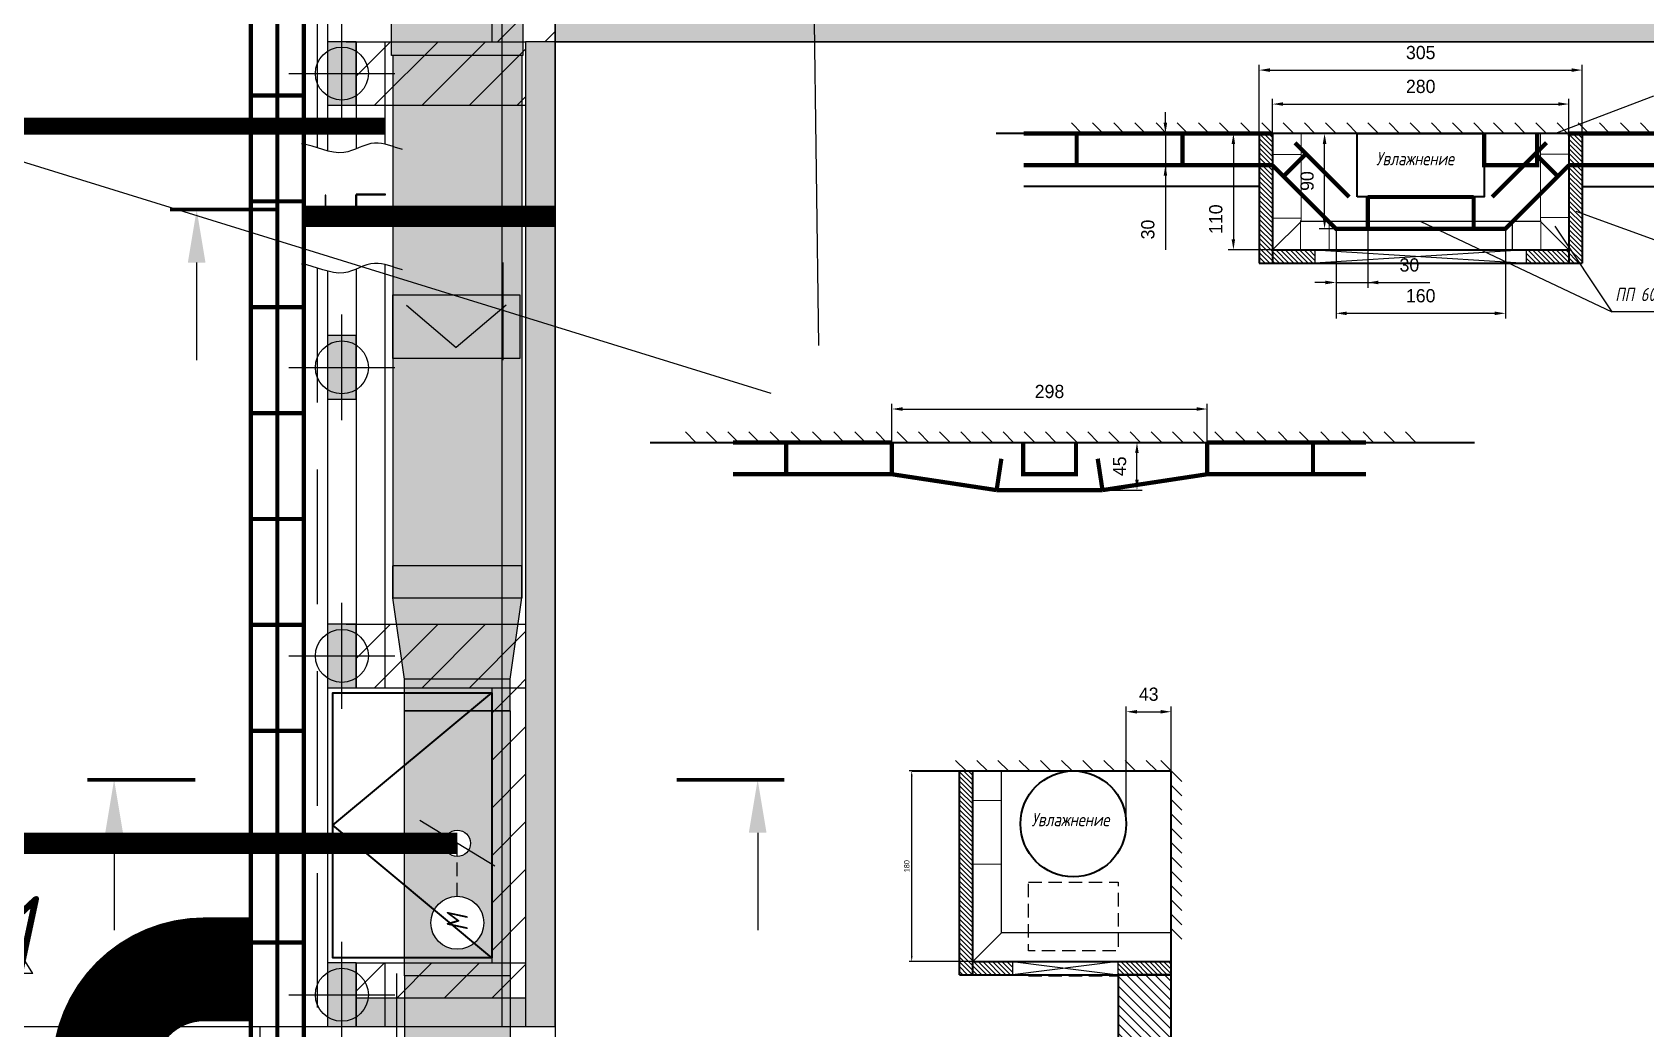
# Model space of a CAD drawing. Header units: millimetres. Extents: x -1962 to 15923, y 2405 to 25636.
# Drawn here: x 7407 to 8931, y 7588 to 8529 of the extents above; entities that cross this region are included whole.
import ezdxf
from ezdxf.enums import TextEntityAlignment as Align

# ---------------------------------------------------------------- set-up
doc = ezdxf.new("R2010")
doc.units = ezdxf.units.MM
doc.header["$PDMODE"] = 34
doc.header["$PDSIZE"] = 50
doc.linetypes.add('DASHED', pattern=[19.05, 12.7, -6.35])
for name, color, linetype in [('02 ЭОМ и СС', 7, 'Continuous'), ('023 ОВиК увлажнение', 253, 'Continuous'), ('024 ОВиК переток и вытяжка', 6, 'Continuous'), ('03 Потолочные конструкции', 5, 'Continuous'), ('05 Кабельные трассы', 7, 'Continuous'), ('10 Перегородки', 4, 'Continuous'), ('12 Разрезы', 7, 'Continuous')]:
    doc.layers.add(name, color=color, linetype=linetype)
doc.layers.add('04 Лючки', color=2, linetype='Continuous', lineweight=40)
doc.styles.get("Standard").update_dxf_attribs({"font": ''})
doc.styles.add('ГОСТ-ISOCPEUR', font='isocpeui.ttf', dxfattribs={"width": 0.8})
doc.styles.get('Standard').set_extended_font_data('Ubuntu')
doc.dimstyles.new('ISO-25', dxfattribs={"dimtxt": 2.5, "dimasz": 2.5, "dimexe": 1.25, "dimexo": 0.625, "dimtad": 1, "dimtxsty": 'Standard', "dimcen": 2.5, "dimadec": 0, "dimazin": 0, "dimtfac": 1, "dimtmove": 0, "dimatfit": 3, "dimfxl": 1, "dimarcsym": 0})

# ---------------------------------------------------------------- blocks, each defined once
blk = doc.blocks.new('поворот 122х60 горизонтальный')
at = {"color": 0}
for points in [[(31, 31), (-1, 31), (-1, 155), (31, 155)], [(-124, 0), (-124, 32), (0, 32), (0, 0)]]:
    blk.add_lwpolyline(points, close=True, dxfattribs=at)
for radius in [122, 10]:
    blk.add_arc((-1, 32), radius, 90, 180, dxfattribs=at)
blk = doc.blocks.new('переход d100 на 120х60')
at = {"color": 0}
for p, q in [((30, 50), (107, 61)), ((107, 61), (107, -61)), ((107, 61), (137, 61)), ((137, -61), (137, 61)), ((0, -50), (0, 50)), ((0, 50), (30, 50)), ((30, -50), (30, 50)), ((0, -50), (30, -50)), ((30, -50), (107, -61)), ((107, -61), (137, -61))]:
    blk.add_line(p, q, dxfattribs=at)
blk = doc.blocks.new('дроссель d100')
at = {"color": 0}
for p, q in [((0, 0), (0, 100)), ((0, 100), (250, 100)), ((250, 100), (250, 0)), ((103.4, 14.7), (146.6, 85.3)), ((250, 0), (0, 0))]:
    blk.add_line(p, q, dxfattribs=at)
at = {"color": 0, "linetype": 'DASHED'}
blk.add_line((75, 50), (125, 50), dxfattribs=at)
at = {"color": 0}
for centre, radius in [((50, 50), 25), ((125, 50), 12.5)]:
    blk.add_circle(centre, radius, dxfattribs=at)
at = {"color": 0, "style": 'ГОСТ-ISOCPEUR', "width": 0.8}
blk.add_text('M', height=20, dxfattribs=at).set_placement((50, 50), align=Align.MIDDLE_CENTER)
blk = doc.blocks.new('АП 500х200 разрез')
at = {"color": 0}
for p, q in [((-339.5, 200), (-214.5, 200)), ((-339.5, 200), (-277, 100)), ((-277, 100), (-214.5, 200)), ((-339.5, -50), (-214.5, -50)), ((-339.5, -50), (-277, -150)), ((-277, -150), (-214.5, -50))]:
    blk.add_line(p, q, dxfattribs=at)
at = {"color": 0, "flags": 128}
blk.add_lwpolyline([(-554, 0), (-554, 50), (0, 50), (0, 0)], close=True, dxfattribs=at)
blk = doc.blocks.new('*D31')
at = {"layer": '12 Разрезы', "color": 0, "lineweight": -2}
for p, q in [((8295.6, 7831.5), (8235.4, 7831.5)), ((8237.9, 7656.5), (8237.9, 7826.5)), ((8295.6, 7651.5), (8235.4, 7651.5))]:
    blk.add_line(p, q, dxfattribs=at)
at = {"layer": '12 Разрезы', "color": 0}
for points in [[(8238.8, 7826.5), (8237.1, 7826.5), (8237.9, 7831.5)], [(8237.1, 7656.5), (8238.8, 7656.5), (8237.9, 7651.5)]]:
    blk.add_solid(points, dxfattribs=at)
at = {"layer": '12 Разрезы', "color": 0, "insert": (8233.3, 7741.5), "char_height": 5, "attachment_point": 5, "rotation": 90}
blk.add_mtext('180', dxfattribs=at)
blk = doc.blocks.new('*D33')
at = {"layer": '12 Разрезы', "color": 0, "lineweight": -2}
for p, q in [((8578.7, 8433.6), (8536.8, 8433.6)), ((8541.8, 8423.6), (8541.8, 8333.6)), ((8578.7, 8323.6), (8536.8, 8323.6))]:
    blk.add_line(p, q, dxfattribs=at)
at = {"layer": '12 Разрезы', "color": 0}
for points in [[(8543.4, 8423.6), (8540.1, 8423.6), (8541.8, 8433.6)], [(8540.1, 8333.6), (8543.4, 8333.6), (8541.8, 8323.6)]]:
    blk.add_solid(points, dxfattribs=at)
at = {"layer": '12 Разрезы', "color": 0, "insert": (8525.2, 8352.6), "char_height": 12.5, "attachment_point": 5, "rotation": 90}
blk.add_mtext('110', dxfattribs=at)
blk = doc.blocks.new('*D34')
at = {"layer": '12 Разрезы', "color": 0, "lineweight": -2}
for p, q in [((8477.6, 8443.6), (8477.6, 8453.6)), ((8493.7, 8433.6), (8472.6, 8433.6)), ((8477.6, 8433.6), (8477.6, 8403.6)), ((8493.7, 8403.6), (8472.6, 8403.6)), ((8477.6, 8403.6), (8477.6, 8323.6)), ((8477.6, 8393.6), (8477.6, 8383.6))]:
    blk.add_line(p, q, dxfattribs=at)
at = {"layer": '12 Разрезы', "color": 0}
for points in [[(8475.9, 8443.6), (8479.2, 8443.6), (8477.6, 8433.6)], [(8479.2, 8393.6), (8475.9, 8393.6), (8477.6, 8403.6)]]:
    blk.add_solid(points, dxfattribs=at)
at = {"layer": '12 Разрезы', "color": 0, "insert": (8461, 8342.8), "char_height": 12.5, "attachment_point": 5, "rotation": 90}
blk.add_mtext('30', dxfattribs=at)
blk = doc.blocks.new('*D35')
at = {"layer": '12 Разрезы', "color": 0, "lineweight": -2}
for p, q in [((8566.2, 8433.6), (8566.2, 8498.4)), ((8576.2, 8493.4), (8861.2, 8493.4)), ((8871.2, 8433.6), (8871.2, 8498.4))]:
    blk.add_line(p, q, dxfattribs=at)
at = {"layer": '12 Разрезы', "color": 0}
for points in [[(8576.2, 8495.1), (8576.2, 8491.7), (8566.2, 8493.4)], [(8861.2, 8491.7), (8861.2, 8495.1), (8871.2, 8493.4)]]:
    blk.add_solid(points, dxfattribs=at)
at = {"layer": '12 Разрезы', "color": 0, "insert": (8718.7, 8509.9), "char_height": 12.5, "attachment_point": 5}
blk.add_mtext('305', dxfattribs=at)
blk = doc.blocks.new('*D36')
at = {"layer": '12 Разрезы', "color": 0, "lineweight": -2}
for p, q in [((8638.7, 8343.6), (8638.7, 8258.7)), ((8798.7, 8343.6), (8798.7, 8258.7)), ((8648.7, 8263.7), (8788.7, 8263.7))]:
    blk.add_line(p, q, dxfattribs=at)
at = {"layer": '12 Разрезы', "color": 0}
for points in [[(8648.7, 8265.3), (8648.7, 8262), (8638.7, 8263.7)], [(8788.7, 8262), (8788.7, 8265.3), (8798.7, 8263.7)]]:
    blk.add_solid(points, dxfattribs=at)
at = {"layer": '12 Разрезы', "color": 0, "insert": (8718.7, 8280.2), "char_height": 12.5, "attachment_point": 5}
blk.add_mtext('160', dxfattribs=at)
blk = doc.blocks.new('*D37')
at = {"layer": '12 Разрезы', "color": 0, "lineweight": -2}
for p, q in [((8638.7, 8433.6), (8622.9, 8433.6)), ((8627.9, 8353.6), (8627.9, 8423.6)), ((8638.7, 8343.6), (8622.9, 8343.6))]:
    blk.add_line(p, q, dxfattribs=at)
at = {"layer": '12 Разрезы', "color": 0}
for points in [[(8629.6, 8423.6), (8626.2, 8423.6), (8627.9, 8433.6)], [(8626.2, 8353.6), (8629.6, 8353.6), (8627.9, 8343.6)]]:
    blk.add_solid(points, dxfattribs=at)
at = {"layer": '12 Разрезы', "color": 0, "insert": (8611.4, 8388.6), "char_height": 12.5, "attachment_point": 5, "rotation": 90}
blk.add_mtext('90', dxfattribs=at)
blk = doc.blocks.new('*D38')
at = {"layer": '12 Разрезы', "color": 0, "lineweight": -2}
for p, q in [((8578.7, 8403.6), (8578.7, 8466.3)), ((8588.7, 8461.3), (8848.7, 8461.3)), ((8858.7, 8403.6), (8858.7, 8466.3))]:
    blk.add_line(p, q, dxfattribs=at)
at = {"layer": '12 Разрезы', "color": 0}
for points in [[(8588.7, 8463), (8588.7, 8459.7), (8578.7, 8461.3)], [(8848.7, 8459.7), (8848.7, 8463), (8858.7, 8461.3)]]:
    blk.add_solid(points, dxfattribs=at)
at = {"layer": '12 Разрезы', "color": 0, "insert": (8718.7, 8477.9), "char_height": 12.5, "attachment_point": 5}
blk.add_mtext('280', dxfattribs=at)
blk = doc.blocks.new('*D39')
at = {"layer": '12 Разрезы', "color": 0, "lineweight": -2}
for p, q in [((8638.7, 8343.6), (8638.7, 8287.8)), ((8668.7, 8343.6), (8668.7, 8287.8)), ((8628.7, 8292.8), (8618.7, 8292.8)), ((8638.7, 8292.8), (8668.7, 8292.8)), ((8668.7, 8292.8), (8727.2, 8292.8)), ((8678.7, 8292.8), (8688.7, 8292.8))]:
    blk.add_line(p, q, dxfattribs=at)
at = {"layer": '12 Разрезы', "color": 0}
for points in [[(8628.7, 8291.1), (8628.7, 8294.5), (8638.7, 8292.8)], [(8678.7, 8294.5), (8678.7, 8291.1), (8668.7, 8292.8)]]:
    blk.add_solid(points, dxfattribs=at)
at = {"layer": '12 Разрезы', "color": 0, "insert": (8708, 8309.3), "char_height": 12.5, "attachment_point": 5}
blk.add_mtext('30', dxfattribs=at)
blk = doc.blocks.new('*D48')
at = {"layer": '12 Разрезы', "color": 0, "lineweight": -2}
for p, q in [((8219.3, 8141.7), (8219.3, 8178.3)), ((8229.3, 8173.3), (8507, 8173.3)), ((8517, 8141.7), (8517, 8178.3))]:
    blk.add_line(p, q, dxfattribs=at)
at = {"layer": '12 Разрезы', "color": 0}
for points in [[(8229.3, 8175), (8229.3, 8171.6), (8219.3, 8173.3)], [(8507, 8171.6), (8507, 8175), (8517, 8173.3)]]:
    blk.add_solid(points, dxfattribs=at)
at = {"layer": '12 Разрезы', "color": 0, "insert": (8368.1, 8189.8), "char_height": 12.5, "attachment_point": 5}
blk.add_mtext('298', dxfattribs=at)
blk = doc.blocks.new('*D49')
at = {"layer": '12 Разрезы', "color": 0, "lineweight": -2}
for p, q in [((8368.1, 8141.7), (8455.7, 8141.7)), ((8450.7, 8106.7), (8450.7, 8131.7)), ((8368.1, 8096.7), (8455.7, 8096.7))]:
    blk.add_line(p, q, dxfattribs=at)
at = {"layer": '12 Разрезы', "color": 0}
for points in [[(8452.3, 8131.7), (8449, 8131.7), (8450.7, 8141.7)], [(8449, 8106.7), (8452.3, 8106.7), (8450.7, 8096.7)]]:
    blk.add_solid(points, dxfattribs=at)
at = {"layer": '12 Разрезы', "color": 0, "insert": (8434.3, 8119.2), "char_height": 12.5, "attachment_point": 5, "rotation": 90}
blk.add_mtext('45', dxfattribs=at)
blk = doc.blocks.new('*D66')
at = {"layer": '12 Разрезы', "color": 0, "lineweight": -2}
for p, q in [((8440.6, 7781.5), (8440.6, 7892.4)), ((8450.6, 7887.4), (8473.1, 7887.4)), ((8483.1, 7781.5), (8483.1, 7892.4))]:
    blk.add_line(p, q, dxfattribs=at)
at = {"layer": '12 Разрезы', "color": 0}
for points in [[(8450.6, 7889), (8450.6, 7885.7), (8440.6, 7887.4)], [(8473.1, 7885.7), (8473.1, 7889), (8483.1, 7887.4)]]:
    blk.add_solid(points, dxfattribs=at)
at = {"layer": '12 Разрезы', "color": 0, "insert": (8461.8, 7903.9), "char_height": 12.5, "attachment_point": 5}
blk.add_mtext('43', dxfattribs=at)

msp = doc.modelspace()

# ---------------------------------------------------------------- hatches: boundary and pattern name
at = {"layer": '023 ОВиК увлажнение', "lineweight": -2}
for points in [[(7870.734, 8507.115), (7870.734, 8538.115), (7869.734, 8538.115), (7869.734, 8539.115), (7859.734, 8539.115), (7747.734, 8539.115), (7746.734, 8539.115), (7746.734, 8507.115)], [(7869.734, 8025.115), (7869.734, 8507.115), (7747.734, 8507.115), (7747.734, 8025.115)], [(7858.734, 7888.115), (7858.734, 7918.115), (7758.734, 7918.115), (7758.734, 7888.115)]]:
    msp.add_hatch(color=256, dxfattribs=at).paths.add_polyline_path(points)
h = msp.add_hatch(color=256, dxfattribs=at)
h.paths.add_polyline_path([(7869.734, 7995.115), (7869.734, 8025.115), (7747.734, 8025.115), (7747.734, 7995.115)])
h.paths.add_polyline_path([(7858.734, 7918.115), (7869.734, 7995.115), (7747.734, 7995.115), (7758.734, 7918.115)])
h = msp.add_hatch(color=256, dxfattribs=at)
h.paths.add_polyline_path([(7858.734, 7638.115), (7858.734, 7888.115), (7758.734, 7888.115), (7758.734, 7638.115)])
h.paths.add_polyline_path([(7796.234, 7763.115, -0.13832485), (7798.077, 7769.647, -0.7569677), (7821.234, 7763.115, -0.13832485), (7819.392, 7756.584, -0.260938), (7808.734, 7750.615, -0.41421356)], flags=16)
h.paths.add_polyline_path([(7823.734, 7678.032), (7823.734, 7698.199), (7793.734, 7698.199), (7793.734, 7678.032)], flags=8)
h.paths.add_polyline_path([(7823.734, 7678.032), (7823.734, 7698.199), (7793.734, 7698.199), (7793.734, 7678.032)], flags=8)
h.paths.add_polyline_path([(7783.734, 7688.115, -0.41421356), (7808.734, 7713.115, -0.41421356), (7833.734, 7688.115, -1)], flags=16)
h = msp.add_hatch(color=256, dxfattribs=at)
h.paths.add_polyline_path([(7858.734, 7460.115), (7858.734, 7490.115), (7758.734, 7490.115), (7758.734, 7460.115)])
h.paths.add_polyline_path([(7858.734, 7490.115), (7858.734, 7638.115), (7758.734, 7638.115), (7758.734, 7490.115)])
at = {"layer": '03 Потолочные конструкции', "lineweight": -2}
h = msp.add_hatch(dxfattribs=at)
h.set_pattern_fill('ANSI31', color=256, scale=10, style=0)
h.paths.add_polyline_path([(7901.234, 8570.115), (7901.234, 8666.115), (7841.234, 8666.115), (7841.234, 8525.115), (7841.234, 8520.115), (7851.234, 8520.115), (7851.234, 8570.115)])
h.paths.add_polyline_path([(7901.234, 8666.115), (7901.234, 8693.115), (7841.234, 8693.115), (7841.234, 8675.115), (7841.234, 8666.115)])
h.paths.add_polyline_path([(7901.234, 8520.115), (7901.234, 8570.115), (7851.234, 8570.115), (7851.234, 8520.115), (7873.234, 8520.115)], flags=16)
for color, points in [(9, [(13028.734, 8520.115), (13028.734, 8548.115), (7901.234, 8548.115), (7901.234, 8520.115), (13026.234, 8520.115)]), (252, [(7686.234, 8460.115), (7713.234, 8460.115), (7713.234, 8520.115), (7686.234, 8520.115)]), (9, [(7901.234, 7590.115), (7901.234, 8520.115), (7873.234, 8520.115), (7873.234, 7590.115)]), (252, [(7686.234, 8182.615), (7713.234, 8182.615), (7713.234, 8242.615), (7686.234, 8242.615)]), (252, [(7686.234, 7910.115), (7713.234, 7910.115), (7713.234, 7970.115), (7686.234, 7970.115)]), (252, [(7686.234, 7590.115), (7713.234, 7590.115), (7713.234, 7650.115), (7686.234, 7650.115)])]:
    msp.add_hatch(color=color, dxfattribs=at).paths.add_polyline_path(points)
h = msp.add_hatch(dxfattribs=at)
h.set_pattern_fill('ANSI31', color=256, scale=10, style=0)
h.set_pattern_definition([(45, (-9e-13, 550), (-22.45064, 22.45064), [])])
h.paths.add_polyline_path([(7873.234, 8460.115), (7873.234, 8520.115), (7740.234, 8520.115), (7740.234, 8460.115)])
h.paths.add_polyline_path([(7740.234, 8460.115), (7740.234, 8520.115), (7713.234, 8520.115), (7713.234, 8460.115)])
h = msp.add_hatch(dxfattribs=at)
h.set_pattern_fill('ANSI31', color=256, scale=10, style=0)
h.paths.add_polyline_path([(7873.234, 7910.115), (7873.234, 7970.115), (7740.234, 7970.115), (7740.234, 7910.115)])
h.paths.add_polyline_path([(7740.234, 7910.115), (7740.234, 7970.115), (7713.234, 7970.115), (7713.234, 7910.115)])
h = msp.add_hatch(dxfattribs=at)
h.set_pattern_fill('ANSI31', color=256, scale=10, style=0)
h.paths.add_polyline_path([(7873.234, 7650.115), (7873.234, 7910.115), (7841.234, 7910.115), (7841.234, 7650.115)])
h = msp.add_hatch(dxfattribs=at)
h.set_pattern_fill('ANSI31', color=256, scale=10, style=0)
h.paths.add_polyline_path([(7873.234, 7617.115), (7873.234, 7650.115), (7740.234, 7650.115), (7740.234, 7617.115)])
h.paths.add_polyline_path([(7740.234, 7617.115), (7740.234, 7650.115), (7713.234, 7650.115), (7713.234, 7617.115)])
h = msp.add_hatch(color=9, dxfattribs=at)
h.paths.add_polyline_path([(7740.234, 7590.115), (7740.234, 7617.115), (7713.234, 7617.115), (7713.234, 7590.115)])
h.paths.add_polyline_path([(7751.234, 7590.115), (7751.234, 7617.115), (7740.234, 7617.115), (7740.234, 7590.115)])
h.paths.add_polyline_path([(7851.234, 7590.115), (7851.234, 7617.115), (7751.234, 7617.115), (7751.234, 7590.115)])
h.paths.add_polyline_path([(7873.234, 7590.115), (7873.234, 7617.115), (7851.234, 7617.115), (7851.234, 7590.115)])
at = {"layer": '12 Разрезы'}
h = msp.add_hatch(dxfattribs=at)
h.set_pattern_fill('ANSI31', color=252, angle=90, style=0)
h.paths.add_polyline_path([(8578.734, 8405.55), (8578.734, 8433.55), (8566.234, 8433.55), (8566.234, 8403.55), (8578.734, 8403.55)])
h.paths.add_polyline_path([(8578.734, 8323.55), (8578.734, 8403.55), (8566.234, 8403.55), (8566.234, 8311.05), (8578.734, 8311.05)])
h.paths.add_polyline_path([(8618.734, 8311.05), (8618.734, 8323.55), (8578.734, 8323.55), (8578.734, 8311.05)])
h.paths.add_polyline_path([(8858.734, 8311.05), (8858.734, 8323.55), (8818.734, 8323.55), (8818.734, 8311.05)])
h.paths.add_polyline_path([(8871.234, 8311.05), (8871.234, 8403.55), (8858.734, 8403.55), (8858.734, 8325.78), (8868.545, 8311.05)])
h.paths.add_polyline_path([(8871.234, 8403.55), (8871.234, 8433.55), (8858.734, 8433.55), (8858.734, 8405.55), (8858.734, 8403.55)])
h.paths.add_polyline_path([(8868.545, 8311.05), (8858.734, 8325.78), (8858.734, 8311.05)], flags=16)
h = msp.add_hatch(dxfattribs=at)
h.set_pattern_fill('ANSI31', color=252, angle=90, style=0)
h.set_pattern_definition([(135, (3.2493, 0), (-2.245064, -2.245064), [])])
h.paths.add_polyline_path([(8295.589, 7651.455), (8295.589, 7831.455), (8283.089, 7831.455), (8283.089, 7638.955), (8295.589, 7638.955)])
h.paths.add_polyline_path([(8333.089, 7638.955), (8333.089, 7651.455), (8295.589, 7651.455), (8295.589, 7638.955)])
h.paths.add_polyline_path([(8483.089, 7638.955), (8483.089, 7651.455), (8433.089, 7651.455), (8433.089, 7638.955)])
at = {"layer": '12 Разрезы', "lineweight": -2}
h = msp.add_hatch(dxfattribs=at)
h.set_pattern_fill('ANSI31', color=256, scale=2, angle=90, style=0)
h.set_pattern_definition([(135, (-269.7324, 5016.332), (-4.490128, -4.490128), [])])
edge = h.paths.add_edge_path()
edge.add_line((8483.089, 7533.285), (8483.089, 7638.955))
edge.add_line((8483.089, 7638.955), (8483.089, 7638.955))
edge.add_line((8483.089, 7638.955), (8433.089, 7638.955))
edge.add_line((8433.089, 7638.955), (8433.089, 7539.285))
edge.add_spline(control_points=[(8433.089, 7539.285), (8437.812, 7541.751), (8451.068, 7547.236), (8466.786, 7530.015), (8479.536, 7532.051), (8483.089, 7533.285)], knot_values=[14.45205463, 14.45205463, 14.45205463, 14.45205463, 29.60531731, 57.29009986, 68.23790694, 68.23790694, 68.23790694, 68.23790694], degree=3, periodic=0)

# ---------------------------------------------------------------- linework, layer by layer
at = {"layer": '02 ЭОМ и СС', "color": 1, "const_width": 16}
msp.add_lwpolyline([(7740.734, 8440.485), (5914.076, 8440.485, 0.41421356), (5858.076, 8384.485), (5858.076, 7728.03)], format="xyb", dxfattribs=at)
at = {"layer": '02 ЭОМ и СС', "color": 1, "lineweight": -2, "const_width": 20}
msp.add_lwpolyline([(7901.234, 8355.24), (7663.734, 8355.24)], dxfattribs=at)
at = {"layer": '02 ЭОМ и СС', "color": 7, "lineweight": -2, "const_width": 20}
msp.add_lwpolyline([(7808.734, 7763.115), (7032.4, 7763.115)], dxfattribs=at)
at = {"layer": '02 ЭОМ и СС', "color": 3}
msp.add_lwpolyline([(7433.734, 7549.115, 16, 16, -0.41421356), (7569.734, 7685.115, 16, 16, 0), (7613.734, 7685.115, 16, 16, 0)], format="xyseb", dxfattribs=at)
at = {"layer": '02 ЭОМ и СС', "color": 111, "const_width": 16}
for points in [[(7449.734, 7549.115, -0.41421356), (7569.734, 7669.115), (7613.734, 7669.115)], [(7481.734, 7549.115, -0.41421356), (7569.734, 7637.115), (7613.734, 7637.115)]]:
    msp.add_lwpolyline(points, format="xyb", dxfattribs=at)
at = {"layer": '02 ЭОМ и СС', "color": 3, "const_width": 16}
for points in [[(7465.734, 7549.115, -0.41421356), (7569.734, 7653.115), (7613.734, 7653.115)], [(7497.734, 7549.115, -0.41421356), (7569.734, 7621.115), (7613.734, 7621.115)]]:
    msp.add_lwpolyline(points, format="xyb", dxfattribs=at)
at = {"layer": '02 ЭОМ и СС', "color": 5, "const_width": 20}
msp.add_lwpolyline([(7195.234, 7312.402), (7195.234, 7337.115, -0.41421356), (7251.234, 7393.115), (7457.734, 7393.115, 0.41421356), (7513.734, 7449.115), (7513.734, 7549.115, -0.41421356), (7569.734, 7605.115), (7613.734, 7605.115)], format="xyb", dxfattribs=at)
at = {"layer": '023 ОВиК увлажнение', "color": 7}
for p, q in [((7747.734, 8507.115), (7747.734, 7995.115)), ((7869.734, 8507.115), (7869.734, 7995.115)), ((7760.705, 8271.528), (7807.734, 8231.316)), ((7854.764, 8271.528), (7807.734, 8231.316))]:
    msp.add_line(p, q, dxfattribs=at)
at = {"layer": '023 ОВиК увлажнение', "color": 7, "linetype": 'Continuous', "lineweight": -2}
for p, q in [((7758.734, 7638.115), (7758.734, 7490.115)), ((7858.734, 7638.115), (7858.734, 7490.115))]:
    msp.add_line(p, q, dxfattribs=at)
at = {"layer": '023 ОВиК увлажнение', "color": 7, "flags": 128}
msp.add_lwpolyline([(7867.734, 8281.115), (7867.734, 8221.115), (7747.734, 8221.115), (7747.734, 8281.115)], close=True, dxfattribs=at)
at = {"layer": '03 Потолочные конструкции', "linetype": 'DASHED', "ltscale": 10}
for p, q in [((7676.234, 8730.115), (7676.234, 8420.16)), ((7676.234, 8306.569), (7676.234, 7590.115))]:
    msp.add_line(p, q, dxfattribs=at)
at = {"layer": '03 Потолочные конструкции', "ltscale": 10}
for p, q in [((7686.234, 8720.115), (7686.234, 8417.067)), ((7713.234, 8520.115), (7713.234, 8419.045)), ((7740.234, 8520.115), (7740.234, 8423.503)), ((13028.734, 8520.115), (7873.234, 8520.115)), ((7740.234, 8309.913), (7740.234, 7910.115)), ((7686.234, 8303.477), (7686.234, 7590.115)), ((7713.234, 8305.455), (7713.234, 7910.115)), ((7713.234, 7650.115), (7713.234, 7590.115)), ((7740.234, 7650.115), (7740.234, 7590.115))]:
    msp.add_line(p, q, dxfattribs=at)
at = {"layer": '03 Потолочные конструкции', "lineweight": -2}
for p, q in [((7901.234, 8707.615), (7901.234, 8520.115)), ((7841.234, 8693.115), (7841.234, 8520.115)), ((7703.734, 8520.115), (7873.234, 8520.115)), ((7873.234, 8520.115), (7873.234, 7590.115)), ((7901.234, 8520.115), (7901.234, 7590.115)), ((7703.734, 8460.115), (7873.234, 8460.115)), ((7703.734, 7970.115), (7873.234, 7970.115)), ((7686.234, 7910.115), (7873.234, 7910.115)), ((7841.234, 7910.115), (7841.234, 7650.115)), ((7713.234, 7650.115), (7873.234, 7650.115)), ((7713.234, 7617.115), (7873.234, 7617.115)), ((7691.234, 7590.115), (7901.234, 7590.115))]:
    msp.add_line(p, q, dxfattribs=at)
at = {"layer": '03 Потолочные конструкции', "color": 7, "lineweight": 100}
for p, q in [((7638.961, 8361.644), (7537.393, 8361.644)), ((7775.479, 8361.644), (7877.047, 8361.644))]:
    msp.add_line(p, q, dxfattribs=at)
at = {"layer": '03 Потолочные конструкции', "color": 7}
for p, q in [((7562.556, 8311.644), (7562.556, 8219.566)), ((7851.884, 8311.644), (7851.884, 8219.566))]:
    msp.add_line(p, q, dxfattribs=at)
at = {"layer": '03 Потолочные конструкции', "lineweight": -2}
for points in [[(7686.234, 8460.115), (7713.234, 8460.115), (7713.234, 8520.115), (7686.234, 8520.115)], [(7686.234, 8182.615), (7713.234, 8182.615), (7713.234, 8242.615), (7686.234, 8242.615)], [(7686.234, 7910.115), (7713.234, 7910.115), (7713.234, 7970.115), (7686.234, 7970.115)], [(7686.234, 7590.115), (7713.234, 7590.115), (7713.234, 7650.115), (7686.234, 7650.115)]]:
    msp.add_lwpolyline(points, close=True, dxfattribs=at)
at = {"layer": '03 Потолочные конструкции', "ltscale": 10}
for points in [[(7684.034, 8375.244), (7684.034, 8347.644), (7713.234, 8347.644), (7713.234, 8375.244), (7712.634, 8375.244), (7712.634, 8348.244), (7684.634, 8348.244), (7684.634, 8375.244)], [(7740.834, 8376.244), (7713.234, 8376.244), (7713.234, 8347.044), (7740.834, 8347.044), (7740.834, 8347.644), (7713.834, 8347.644), (7713.834, 8375.644), (7740.834, 8375.644)]]:
    msp.add_lwpolyline(points, close=True, dxfattribs=at)
at = {"layer": '03 Потолочные конструкции', "ltscale": 10, "start_tangent": (-0.9620229, 0.27296876), "end_tangent": (-0.99247246, 0.12246798)}
for points in [[(7757.068, 8418.288), (7730.569, 8424.451), (7701.605, 8415.515), (7661.55, 8423.835)], [(7757.068, 8304.698), (7730.569, 8310.861), (7701.605, 8301.925), (7661.55, 8310.245)]]:
    msp.add_spline(points, degree=3, dxfattribs=at)
at = {"layer": '03 Потолочные конструкции', "ltscale": 10}
for p in [(7699.734, 8490.115), (7699.734, 8212.615), (7699.734, 7940.115), (7699.734, 7620.115)]:
    msp.add_point(p, dxfattribs=at)
at = {"layer": '03 Потолочные конструкции', "color": 7}
for points in [[(7554.223, 8311.644), (7562.556, 8361.644), (7570.89, 8311.644)], [(7860.217, 8311.644), (7851.884, 8361.644), (7843.55, 8311.644)]]:
    msp.add_solid(points, dxfattribs=at)
at = {"layer": '04 Лючки'}
msp.add_lwpolyline([(7841.234, 7655.115), (7691.234, 7655.115), (7691.234, 7905.115), (7841.234, 7905.115)], close=True, dxfattribs=at)
at = {"layer": '04 Лючки', "color": 2}
msp.add_lwpolyline([(7841.234, 7655.115), (7691.234, 7780.115), (7841.234, 7905.115)], dxfattribs=at)
at = {"layer": '05 Кабельные трассы', "const_width": 4}
for points in [[(7613.734, 7510.115), (7613.734, 8740.115)], [(7638.734, 7510.115), (7638.734, 8740.115)], [(7663.734, 7510.115), (7663.734, 8740.115)], [(7613.734, 8469.405), (7663.734, 8469.405)], [(7613.734, 8369.405), (7663.734, 8369.405)], [(7613.734, 8269.405), (7663.734, 8269.405)], [(7613.734, 8169.405), (7663.734, 8169.405)], [(7613.734, 8069.405), (7663.734, 8069.405)], [(7613.734, 7969.405), (7663.734, 7969.405)], [(7613.734, 7869.405), (7663.734, 7869.405)], [(7613.734, 7769.405), (7663.734, 7769.405)], [(7613.734, 7669.405), (7663.734, 7669.405)]]:
    msp.add_lwpolyline(points, dxfattribs=at)
at = {"layer": '10 Перегородки', "color": 3, "linetype": 'Continuous', "ltscale": 10}
for p, q in [((7851.234, 7590.115), (7851.234, 8570.115)), ((7901.234, 7590.115), (7901.234, 8570.115)), ((7901.234, 8520.115), (13026.234, 8520.115))]:
    msp.add_line(p, q, dxfattribs=at)
at = {"layer": '10 Перегородки'}
for p, q in [((7751.234, 7640.115), (7751.234, 7430.115)), ((4451.234, 7590.115), (7901.234, 7590.115)), ((7901.234, 7590.115), (7901.234, 7510.115))]:
    msp.add_line(p, q, dxfattribs=at)
at = {"layer": '12 Разрезы', "lineweight": -2}
for p, q in [((8133.816, 9458.038), (8149.794, 8233.262)), ((7146.197, 8484.695), (8104.941, 8188.409))]:
    msp.add_line(p, q, dxfattribs=at)
at = {"layer": '12 Разрезы'}
for p, q in [((8845.234, 8433.55), (8938.732, 8469.025)), ((8388.777, 8443.507), (8398.734, 8433.55)), ((8408.777, 8443.507), (8418.734, 8433.55)), ((8428.777, 8443.507), (8438.734, 8433.55)), ((8448.777, 8443.507), (8458.734, 8433.55)), ((8468.777, 8443.507), (8478.734, 8433.55)), ((8488.777, 8443.507), (8498.734, 8433.55)), ((8508.777, 8443.507), (8518.734, 8433.55)), ((8528.777, 8443.507), (8538.734, 8433.55)), ((8548.777, 8443.507), (8558.734, 8433.55)), ((8568.777, 8443.507), (8578.734, 8433.55)), ((8588.777, 8443.507), (8598.734, 8433.55)), ((8608.777, 8443.507), (8618.734, 8433.55)), ((8628.777, 8443.507), (8638.734, 8433.55)), ((8648.777, 8443.507), (8658.734, 8433.55)), ((8668.777, 8443.507), (8678.734, 8433.55)), ((8688.777, 8443.507), (8698.734, 8433.55)), ((8708.777, 8443.507), (8718.734, 8433.55)), ((8728.777, 8443.507), (8738.734, 8433.55)), ((8748.777, 8443.507), (8758.734, 8433.55)), ((8768.777, 8443.507), (8778.734, 8433.55)), ((8787.505, 8443.507), (8797.462, 8433.55)), ((8807.505, 8443.507), (8817.462, 8433.55)), ((8827.505, 8443.507), (8837.462, 8433.55)), ((8847.505, 8443.507), (8857.462, 8433.55)), ((8867.505, 8443.507), (8877.462, 8433.55)), ((8887.505, 8443.507), (8897.462, 8433.55)), ((8907.505, 8443.507), (8917.462, 8433.55)), ((8926.232, 8443.507), (8936.189, 8433.55)), ((8865.223, 8360.036), (8957.095, 8326.785)), ((8718.734, 8350.55), (8899.108, 8265.161)), ((8845.234, 8346.05), (8899.108, 8265.161)), ((8986.51, 8265.161), (8899.108, 8265.161)), ((8024.222, 8151.656), (8034.179, 8141.699)), ((8044.222, 8151.656), (8054.179, 8141.699)), ((8064.222, 8151.656), (8074.179, 8141.699)), ((8084.222, 8151.656), (8094.179, 8141.699)), ((8104.222, 8151.656), (8114.179, 8141.699)), ((8124.222, 8151.656), (8134.179, 8141.699)), ((8144.222, 8151.656), (8154.179, 8141.699)), ((8164.222, 8151.656), (8174.179, 8141.699)), ((8184.222, 8151.656), (8194.179, 8141.699)), ((8204.222, 8151.656), (8214.179, 8141.699)), ((8224.222, 8151.656), (8234.179, 8141.699)), ((8244.222, 8151.656), (8254.179, 8141.699)), ((8264.222, 8151.656), (8274.179, 8141.699)), ((8284.222, 8151.656), (8294.179, 8141.699)), ((8304.222, 8151.656), (8314.179, 8141.699)), ((8324.222, 8151.656), (8334.179, 8141.699)), ((8344.222, 8151.656), (8354.179, 8141.699)), ((8364.222, 8151.656), (8374.179, 8141.699)), ((8384.222, 8151.656), (8394.179, 8141.699)), ((8404.222, 8151.656), (8414.179, 8141.699)), ((8424.222, 8151.656), (8434.179, 8141.699)), ((8444.222, 8151.656), (8454.179, 8141.699)), ((8464.222, 8151.656), (8474.179, 8141.699)), ((8484.222, 8151.656), (8494.179, 8141.699)), ((8504.222, 8151.656), (8514.179, 8141.699)), ((8524.222, 8151.656), (8534.179, 8141.699)), ((8544.222, 8151.656), (8554.179, 8141.699)), ((8564.222, 8151.656), (8574.179, 8141.699)), ((8584.222, 8151.656), (8594.179, 8141.699)), ((8604.222, 8151.656), (8614.179, 8141.699)), ((8624.222, 8151.656), (8634.179, 8141.699)), ((8644.222, 8151.656), (8654.179, 8141.699)), ((8664.222, 8151.656), (8674.179, 8141.699)), ((8684.222, 8151.656), (8694.179, 8141.699)), ((8704.222, 8151.656), (8714.179, 8141.699)), ((8279.431, 7841.413), (8289.388, 7831.455)), ((8299.431, 7841.413), (8309.388, 7831.455)), ((8319.431, 7841.413), (8329.388, 7831.455)), ((8339.431, 7841.413), (8349.388, 7831.455)), ((8359.431, 7841.413), (8369.388, 7831.455)), ((8379.431, 7841.413), (8389.388, 7831.455)), ((8399.431, 7841.413), (8409.388, 7831.455)), ((8419.431, 7841.413), (8429.388, 7831.455)), ((8439.431, 7841.413), (8449.388, 7831.455)), ((8459.431, 7841.413), (8469.388, 7831.455)), ((8473.131, 7841.413), (8483.089, 7831.455)), ((8483.089, 7831.455), (8493.046, 7821.498)), ((8483.089, 7817.92), (8493.046, 7807.963)), ((8483.089, 7804.385), (8493.046, 7794.428)), ((8483.089, 7790.85), (8493.046, 7780.893)), ((7484.583, 7773.152), (7484.583, 7681.074)), ((8092.438, 7773.152), (8092.438, 7681.074)), ((8483.089, 7777.315), (8493.046, 7767.358)), ((8483.089, 7763.78), (8493.046, 7753.823)), ((8483.089, 7750.245), (8493.046, 7740.288)), ((8483.089, 7736.71), (8493.046, 7726.753)), ((8483.089, 7723.175), (8493.046, 7713.218)), ((8483.089, 7709.64), (8493.046, 7699.683)), ((8483.089, 7696.105), (8493.046, 7686.148)), ((8483.089, 7682.57), (8493.046, 7672.613))]:
    msp.add_line(p, q, dxfattribs=at)
at = {"layer": '12 Разрезы', "lineweight": 40}
for p, q in [((9015.6, 8433.55), (8317.73, 8433.55)), ((8566.234, 8383.55), (8343.734, 8383.55)), ((8871.234, 8383.55), (9094.583, 8383.55)), ((7990.995, 8141.699), (8769.407, 8141.699)), ((8237.944, 7831.455), (8483.089, 7831.455)), ((8483.089, 7618.157), (8483.089, 7831.455))]:
    msp.add_line(p, q, dxfattribs=at)
at = {"layer": '12 Разрезы', "color": 252, "lineweight": 40}
for p, q in [((8566.234, 8433.55), (8566.234, 8311.05)), ((8578.734, 8433.55), (8578.734, 8311.05)), ((8858.734, 8433.55), (8858.734, 8311.05)), ((8871.234, 8433.55), (8871.234, 8311.05)), ((8578.734, 8323.55), (8858.734, 8323.55)), ((8566.234, 8311.05), (8871.234, 8311.05)), ((8283.089, 7638.955), (8283.089, 7831.455)), ((8283.089, 7831.455), (8295.589, 7831.455)), ((8295.589, 7638.955), (8295.589, 7831.455)), ((8295.589, 7651.455), (8483.089, 7651.455)), ((8483.089, 7638.955), (8483.089, 7651.455)), ((8283.089, 7638.955), (8483.089, 7638.955))]:
    msp.add_line(p, q, dxfattribs=at)
at = {"layer": '12 Разрезы', "color": 1}
for p, q in [((8578.734, 8323.55), (8605.734, 8350.55)), ((8858.734, 8323.55), (8831.734, 8350.55)), ((8295.589, 7651.455), (8322.589, 7678.455))]:
    msp.add_line(p, q, dxfattribs=at)
at = {"layer": '12 Разрезы', "color": 2, "lineweight": -2}
for p, q in [((8618.734, 8323.55), (8818.734, 8311.05)), ((8818.734, 8323.55), (8618.734, 8311.05)), ((8333.089, 7651.455), (8433.089, 7638.955)), ((8433.089, 7651.455), (8333.089, 7638.955))]:
    msp.add_line(p, q, dxfattribs=at)
at = {"layer": '12 Разрезы', "lineweight": 100}
for p, q in [((7560.988, 7823.152), (7459.42, 7823.152)), ((8016.033, 7823.152), (8117.601, 7823.152))]:
    msp.add_line(p, q, dxfattribs=at)
at = {"layer": '12 Разрезы', "linetype": 'DASHED', "lineweight": -2}
msp.add_line((8348.089, 7637.872), (8433.089, 7637.872), dxfattribs=at)
at = {"layer": '12 Разрезы'}
for points in [[(8578.734, 8433.55, 4, 4, 0), (8343.734, 8433.55, 4, 4, 0)], [(8393.734, 8433.55, 4, 4, 0), (8393.734, 8403.55, 4, 4, 0)], [(8493.734, 8433.55, 4, 4, 0), (8493.734, 8403.55, 4, 4, 0)], [(8778.734, 8433.55, 4, 4, 0), (8778.734, 8403.55, 4, 4, 0), (8828.734, 8403.55, 4, 4, 0), (8828.734, 8433.55, 4, 4, 0)], [(8857.462, 8433.55, 4, 4, 0), (9093.734, 8433.55, 4, 4, 0)], [(8589.237, 8393.048, 4, 4, 0), (8610.45, 8414.261, 4, 4, 0)], [(8599.948, 8424.763, 4, 4, 0), (8651.161, 8373.55, 4, 4, 0)], [(8837.521, 8424.763, 4, 4, 0), (8786.308, 8373.55, 4, 4, 0)], [(8848.232, 8393.048, 4, 4, 0), (8827.019, 8414.261, 4, 4, 0)], [(8578.734, 8403.55, 4, 4, 0), (8343.734, 8403.55, 4, 4, 0)], [(8578.734, 8403.55, 4, 4, 0), (8589.237, 8393.048, 4, 4, 0)], [(8848.232, 8393.048, 4, 4, 0), (8858.734, 8403.55, 4, 4, 0)], [(8858.734, 8403.55, 4, 4, 0), (9093.734, 8403.55, 4, 4, 0)], [(8668.734, 8343.55, 4, 4, 0), (8638.734, 8343.55, 4, 4, 0), (8589.237, 8393.048, 4, 4, 0)], [(8768.734, 8343.55, 4, 4, 0), (8798.734, 8343.55, 4, 4, 0), (8848.232, 8393.048, 4, 4, 0)], [(8668.734, 8373.55, 4, 4, 0), (8768.734, 8373.55, 4, 4, 0)], [(8668.734, 8373.55, 4, 4, 0), (8668.734, 8343.55, 4, 4, 0)], [(8768.734, 8373.55, 4, 4, 0), (8768.734, 8343.55, 4, 4, 0)], [(8668.734, 8343.55, 4, 4, 0), (8772.185, 8343.55, 4, 4, 0)], [(8768.734, 8343.55, 4, 4, 0), (8768.734, 8343.55, 4, 4, 0)], [(8219.263, 8141.699, 4, 4, 0), (8069.263, 8141.699, 4, 4, 0)], [(8119.263, 8141.699, 4, 4, 0), (8119.263, 8111.699, 4, 4, 0)], [(8219.263, 8141.699, 4, 4, 0), (8219.263, 8111.699, 4, 4, 0)], [(8343.131, 8141.699, 4, 4, 0), (8343.131, 8111.699, 4, 4, 0), (8393.131, 8111.699, 4, 4, 0), (8393.131, 8141.699, 4, 4, 0)], [(8517, 8141.699, 4, 4, 0), (8667, 8141.699, 4, 4, 0)], [(8517, 8141.699, 4, 4, 0), (8517, 8111.699, 4, 4, 0)], [(8617, 8141.699, 4, 4, 0), (8617, 8111.699, 4, 4, 0)], [(8322.631, 8126.359, 4, 4, 0), (8318.131, 8096.699, 4, 4, 0)], [(8413.631, 8126.359, 4, 4, 0), (8418.131, 8096.699, 4, 4, 0)], [(8219.263, 8111.699, 4, 4, 0), (8069.263, 8111.699, 4, 4, 0)], [(8219.263, 8111.699, 4, 4, 0), (8318.131, 8096.699, 4, 4, 0)], [(8517, 8111.699, 4, 4, 0), (8418.131, 8096.699, 4, 4, 0)], [(8517, 8111.699, 4, 4, 0), (8667, 8111.699, 4, 4, 0)], [(8418.131, 8096.699, 4, 4, 0), (8318.131, 8096.699, 4, 4, 0)]]:
    msp.add_lwpolyline(points, format="xyseb", dxfattribs=at)
at = {"layer": '12 Разрезы', "color": 1, "const_width": 1}
msp.add_lwpolyline([(8578.734, 8433.55), (8605.734, 8433.55), (8605.734, 8350.55), (8831.734, 8350.55), (8831.734, 8433.55), (8858.734, 8433.55), (8858.734, 8323.55), (8578.734, 8323.55)], close=True, dxfattribs=at)
at = {"layer": '12 Разрезы', "color": 3, "const_width": 1}
for points in [[(8578.734, 8405.55), (8578.734, 8433.55), (8605.734, 8433.55), (8605.734, 8405.55)], [(8831.734, 8405.55), (8831.734, 8433.55), (8858.734, 8433.55), (8858.734, 8405.55)], [(8632.234, 8351.55), (8632.234, 8323.55), (8605.234, 8323.55), (8605.234, 8351.55)], [(8832.234, 8351.55), (8832.234, 8323.55), (8805.234, 8323.55), (8805.234, 8351.55)], [(8322.589, 7803.455), (8322.589, 7831.455), (8295.589, 7831.455), (8295.589, 7803.455)], [(8455.089, 7651.455), (8483.089, 7651.455), (8483.089, 7678.455), (8455.089, 7678.455)]]:
    msp.add_lwpolyline(points, dxfattribs=at)
at = {"layer": '12 Разрезы', "lineweight": 40}
msp.add_lwpolyline([(8658.734, 8373.55), (8658.734, 8433.55), (8778.734, 8433.55), (8778.734, 8373.55)], close=True, dxfattribs=at)
at = {"layer": '12 Разрезы', "color": 5, "const_width": 1}
for points in [[(8605.734, 8353.55), (8578.734, 8353.55), (8578.734, 8413.55), (8605.734, 8413.55)], [(8831.734, 8354.05), (8858.734, 8354.05), (8858.734, 8414.05), (8831.734, 8414.05)], [(8322.589, 7743.455), (8295.589, 7743.455), (8295.589, 7803.455), (8322.589, 7803.455)]]:
    msp.add_lwpolyline(points, dxfattribs=at)
at = {"layer": '12 Разрезы', "color": 2, "lineweight": -2, "flags": 128}
msp.add_lwpolyline([(8618.734, 8323.55), (8618.734, 8311.05), (8818.734, 8311.05), (8818.734, 8323.55)], close=True, dxfattribs=at)
at = {"layer": '12 Разрезы', "color": 1}
msp.add_lwpolyline([(8483.089, 7678.455), (8322.589, 7678.455), (8322.589, 7831.455), (8295.589, 7831.455), (8295.589, 7651.455), (8483.089, 7651.455)], close=True, dxfattribs=at)
at = {"layer": '12 Разрезы', "linetype": 'DASHED', "lineweight": -2, "flags": 128}
msp.add_lwpolyline([(8348.089, 7726.455), (8433.089, 7726.455), (8433.089, 7661.455), (8348.089, 7661.455)], close=True, dxfattribs=at)
at = {"layer": '12 Разрезы', "color": 2, "lineweight": -2}
msp.add_lwpolyline([(8333.089, 7651.455), (8333.089, 7638.955), (8433.089, 7638.955), (8433.089, 7651.455)], close=True, dxfattribs=at)
at = {"layer": '12 Разрезы', "lineweight": 40, "flags": 128}
msp.add_lwpolyline([(8483.089, 7532.916), (8483.089, 7638.955), (8483.089, 7638.955), (8433.089, 7638.955), (8433.089, 7539.285)], dxfattribs=at)
at = {"layer": '12 Разрезы', "lineweight": 40}
msp.add_circle((8390.589, 7781.455), 50, dxfattribs=at)
at = {"layer": '12 Разрезы'}
for points in [[(7476.25, 7773.152), (7484.583, 7823.152), (7492.916, 7773.152)], [(8100.771, 7773.152), (8092.438, 7823.152), (8084.105, 7773.152)]]:
    msp.add_solid(points, dxfattribs=at)

# ---------------------------------------------------------------- block references
at = {"layer": '023 ОВиК увлажнение', "color": 7}
msp.add_blockref('поворот 122х60 горизонтальный', (7870.734, 8507.115), dxfattribs=at)
at = {"layer": '023 ОВиК увлажнение', "color": 7, "rotation": 90}
msp.add_blockref('переход d100 на 120х60', (7808.734, 7888.115), dxfattribs=at)
at = {"layer": '023 ОВиК увлажнение', "color": 7, "linetype": 'Continuous', "lineweight": -2, "rotation": 90}
msp.add_blockref('дроссель d100', (7858.734, 7638.115), dxfattribs=at)
at = {"layer": '024 ОВиК переток и вытяжка', "color": 7, "rotation": 180}
msp.add_blockref('АП 500х200 разрез', (7068.207, 7590.115), dxfattribs=at)

# ---------------------------------------------------------------- texts
at = {"layer": '10 Перегородки', "style": 'ГОСТ-ISOCPEUR', "width": 0.8}
msp.add_text('ПР-1', height=75, dxfattribs=at).set_placement((7320.122, 7676.023), align=Align.MIDDLE)
at = {"layer": '12 Разрезы', "linetype": 'Continuous', "style": 'ГОСТ-ISOCPEUR', "width": 0.8}
for s, p in [('Увлажнение', (8676.588, 8403.518)), ('ПП 60/27', (8902.44, 8275.227)), ('Увлажнение', (8351.104, 7779.276))]:
    msp.add_text(s, height=12.5, dxfattribs=at).set_placement(p)

# ---------------------------------------------------------------- dimensions: what is measured, and where the dimension line sits
at = {"layer": '12 Разрезы'}
for base, p1, p2, picture, middle in [((8871.234, 8493.385), (8566.234, 8433.55), (8871.234, 8433.55), '*D35', (8718.734, 8509.915)), ((8798.734, 8263.655), (8638.734, 8343.55), (8798.734, 8343.55), '*D36', (8718.734, 8280.185)), ((8517, 8173.301), (8219.263, 8141.699), (8517, 8141.699), '*D48', (8368.131, 8189.831)), ((8483.088629166, 7887.378644011), (8440.588629166, 7781.455423951), (8483.088629166, 7781.455423951), '*D66', (8461.838629166, 7903.90822554))]:
    dim = msp.add_linear_dim(base=base, p1=p1, p2=p2, dimstyle='ISO-25', override={"dimtxt": 12.5, "dimasz": 10, "dimexe": 5, "dimexo": 0, "dimgap": 10, "dimdec": 0, "dimlfac": 1}, dxfattribs=at)
    dim.commit()
    dim.dimension.update_dxf_attribs({"geometry": picture, "text_midpoint": middle})
for base, p1, p2, picture, middle in [((8858.734, 8461.324), (8578.734, 8403.55), (8858.734, 8403.55), '*D38', (8718.734, 8461.324)), ((8668.734, 8292.81), (8638.734, 8343.55), (8668.734, 8343.55), '*D39', (8707.961, 8292.81))]:
    dim = msp.add_linear_dim(base=base, p1=p1, p2=p2, dimstyle='ISO-25', override={"dimtxt": 12.5, "dimasz": 10, "dimexe": 5, "dimexo": 0, "dimgap": 10, "dimdec": 0, "dimlfac": 1}, dxfattribs=at)
    dim.commit()
    dim.dimension.update_dxf_attribs({"geometry": picture, "text_midpoint": middle, "dimtype": 160})
for base, p1, p2, picture, middle in [((8477.561, 8403.55), (8493.734, 8433.55), (8493.734, 8403.55), '*D34', (8477.561, 8342.803)), ((8541.754, 8323.55), (8578.734, 8433.55), (8578.734, 8323.55), '*D33', (8541.754, 8352.555)), ((8450.68, 8141.699), (8368.131, 8096.699), (8368.131, 8141.699), '*D49', (8450.68, 8119.199))]:
    dim = msp.add_linear_dim(base=base, p1=p1, p2=p2, angle=90, dimstyle='ISO-25', override={"dimtxt": 12.5, "dimasz": 10, "dimexe": 5, "dimexo": 0, "dimgap": 10, "dimdec": 0, "dimlfac": 1}, dxfattribs=at)
    dim.commit()
    dim.dimension.update_dxf_attribs({"geometry": picture, "text_midpoint": middle, "dimtype": 160})
for base, p1, p2, override, picture, middle in [((8627.886, 8433.55), (8638.734, 8343.55), (8638.734, 8433.55), {"dimtxt": 12.5, "dimasz": 10, "dimexe": 5, "dimexo": 0, "dimgap": 10, "dimdec": 0, "dimlfac": 1}, '*D37', (8611.356, 8388.55)), ((8237.944, 7831.455), (8295.589, 7651.455), (8295.589, 7831.455), {"dimtxt": 5, "dimasz": 5, "dimexe": 2.5, "dimexo": 0, "dimgap": 2, "dimlfac": 1}, '*D31', (8233.332, 7741.455))]:
    dim = msp.add_linear_dim(base=base, p1=p1, p2=p2, angle=90, dimstyle='ISO-25', override=override, dxfattribs=at)
    dim.commit()
    dim.dimension.update_dxf_attribs({"geometry": picture, "text_midpoint": middle})

doc.saveas('drawing.dxf')
